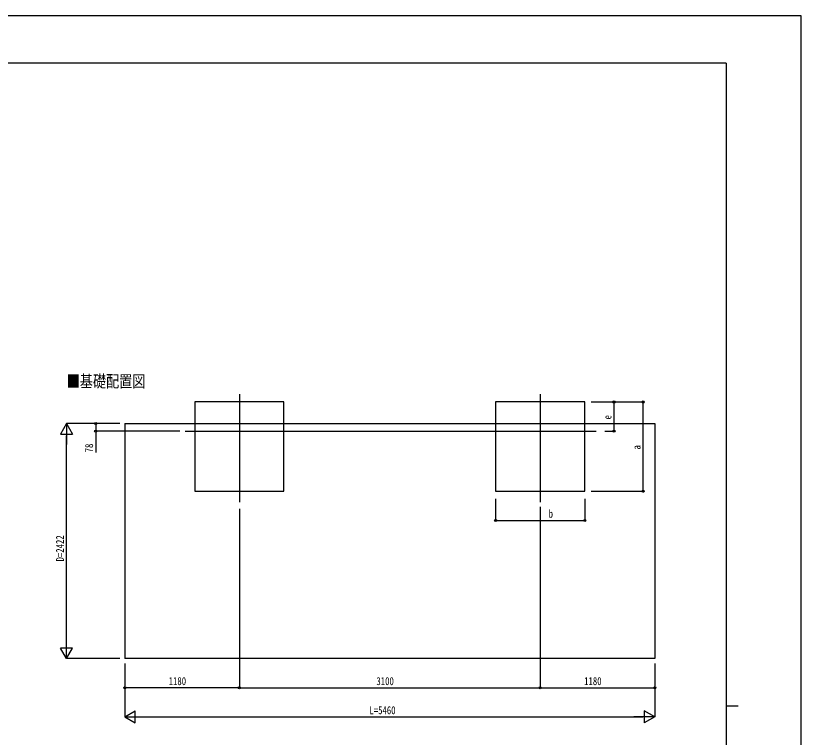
# Model space of a CAD drawing. Units: millimetres, scale not verified. Extents: x -10512 to 10512, y -7425 to 7425.
# Drawn here: x 2420 to 10512, y -11 to 7425 of the extents above; entities that cross this region are included whole.
import ezdxf
from ezdxf.enums import TextEntityAlignment as Align

# ---------------------------------------------------------------- set-up
doc = ezdxf.new("R2010")
doc.units = ezdxf.units.MM
doc.header["$LTSCALE"] = 40
for name, color, linetype in [('0-2_USER1', 3, 'Continuous'), ('0-3_YKK_12', 2, 'Continuous'), ('0-5_YKK_A1', 4, 'Continuous'), ('0-6_YKK_D', 6, 'Continuous'), ('0-7_YKK_ZWAK', 7, 'Continuous')]:
    doc.layers.add(name, color=color, linetype=linetype)
doc.styles.add('ＭＳ ゴシック', font='')
doc.styles.get('ＭＳ ゴシック').set_extended_font_data('MS Gothic')

msp = doc.modelspace()

# ---------------------------------------------------------------- linework, layer by layer
at = {"layer": '0-3_YKK_12'}
for p, q in [((4723.55, 3525.74), (4723.55, 2413.22)), ((7823.55, 3525.74), (7823.55, 2413.22)), ((4164.88, 3144.48), (8397.79, 3144.48))]:
    msp.add_line(p, q, dxfattribs=at)
at = {"layer": '0-5_YKK_A1'}
for p, q in [((3543.55, 3222.48), (9003.55, 3222.48)), ((3543.55, 3222.48), (3543.55, 800.48)), ((9003.55, 3222.48), (9003.55, 800.48)), ((9003.55, 800.48), (3543.55, 800.48))]:
    msp.add_line(p, q, dxfattribs=at)
for points in [[(4263.55, 2524.48), (5183.55, 2524.48), (5183.55, 3444.48), (4263.55, 3444.48)], [(7363.55, 2524.48), (8283.55, 2524.48), (8283.55, 3444.48), (7363.55, 3444.48)]]:
    msp.add_lwpolyline(points, close=True, dxfattribs=at)
at = {"layer": '0-6_YKK_D'}
for p, q in [((8348.55, 3444.48), (8884.55, 3444.48)), ((8349.55, 3444.48), (8584.55, 3444.48)), ((8583.55, 3144.48), (8583.55, 3444.48)), ((8883.55, 2524.48), (8883.55, 3444.48)), ((2943.55, 3222.48), (2881.05, 3114.23)), ((3493.55, 3222.48), (2942.55, 3222.48)), ((2943.55, 3222.48), (3006.05, 3114.23)), ((2943.55, 3222.48), (2943.55, 3005.97)), ((3493.55, 3222.48), (3242.55, 3222.48)), ((2881.05, 3114.23), (3006.05, 3114.23)), ((2943.55, 925.48), (2943.55, 3097.48)), ((4111.44, 3144.48), (3242.55, 3144.48)), ((8487.36, 3144.48), (8584.55, 3144.48)), ((8349.55, 2524.48), (8884.55, 2524.48)), ((7363.55, 2447.39), (7363.55, 2223.48)), ((8283.55, 2445.46), (8283.55, 2223.48)), ((7823.55, 2364.63), (7823.55, 499.48)), ((7823.55, 2364.63), (7823.55, 499.48)), ((4723.55, 2344.04), (4723.55, 499.48)), ((4723.55, 2344.04), (4723.55, 499.48)), ((7363.55, 2224.48), (8283.55, 2224.48)), ((2943.55, 800.48), (2943.55, 1016.99)), ((2943.55, 800.48), (2881.05, 908.73)), ((3006.05, 908.73), (2881.05, 908.73)), ((2943.55, 800.48), (3006.05, 908.73)), ((3493.55, 800.48), (2942.55, 800.48)), ((3543.55, 750.48), (3543.55, 199.48)), ((9003.55, 750.48), (9003.55, 199.48)), ((3543.55, 575.48), (3543.55, 499.48)), ((9003.55, 575.48), (9003.55, 499.48)), ((4723.55, 500.48), (3543.55, 500.48)), ((4723.55, 500.48), (7823.55, 500.48)), ((7823.55, 500.48), (9003.55, 500.48)), ((3543.55, 200.48), (3651.8, 262.98)), ((3651.8, 137.98), (3651.8, 262.98)), ((9003.55, 200.48), (8895.3, 262.98)), ((8895.3, 262.98), (8895.3, 137.98)), ((3543.55, 200.48), (3651.8, 137.98)), ((3543.55, 200.48), (3760.06, 200.48)), ((3668.55, 200.48), (8878.55, 200.48)), ((9003.55, 200.48), (8787.04, 200.48)), ((9003.55, 200.48), (8895.3, 137.98))]:
    msp.add_line(p, q, dxfattribs=at)
msp.add_lwpolyline([(3243.55, 3222.48), (3243.55, 3144.48), (3243.55, 2923.48)], dxfattribs=at)
for centre in [(8583.55, 3444.48), (8883.55, 3444.48), (3243.55, 3222.48), (3243.55, 3144.48), (8583.55, 3144.48), (8883.55, 2524.48), (7363.55, 2224.48), (8283.55, 2224.48), (3543.55, 500.48), (4723.55, 500.48), (4723.55, 500.48), (7823.55, 500.48), (7823.55, 500.48), (9003.55, 500.48)]:
    msp.add_circle(centre, 10.62, dxfattribs=at)
at = {"layer": '0-7_YKK_ZWAK'}
for p, q in [((9737.55, 6937.5), (-9762.45, 6937.5)), ((9737.55, 6937.5), (9737.55, -6312.5)), ((9737.55, 312.5), (9862.55, 312.5))]:
    msp.add_line(p, q, dxfattribs=at)
msp.add_lwpolyline([(-10512.5, -7425), (10512.5, -7425), (10512.5, 7425), (-10512.5, 7425)], close=True, dxfattribs=at)

# ---------------------------------------------------------------- texts
at = {"layer": '0-2_USER1', "style": 'ＭＳ ゴシック', "width": 0.8}
msp.add_text('■基礎配置図', height=123.8, dxfattribs=at).set_placement((2945.49, 3559.2), align=Align.BOTTOM_LEFT)
at = {"layer": '0-6_YKK_D', "style": 'ＭＳ ゴシック', "width": 0.8}
for s, p in [('e', (8581.55, 3264.48)), ('78', (3241.55, 2925.48)), ('a', (8881.55, 2954.48)), ('D=2422', (2941.55, 1801.48))]:
    msp.add_text(s, height=82.48, rotation=90, dxfattribs=at).set_placement(p, align=Align.BOTTOM_LEFT)
for s, p in [('b', (7909.72, 2226.48)), ('1180', (3995.55, 502.48)), ('3100', (6135.55, 502.48)), ('1180', (8275.55, 502.48)), ('L=5460', (6063.55, 202.48))]:
    msp.add_text(s, height=82.48, dxfattribs=at).set_placement(p, align=Align.BOTTOM_LEFT)

doc.saveas('drawing.dxf')
